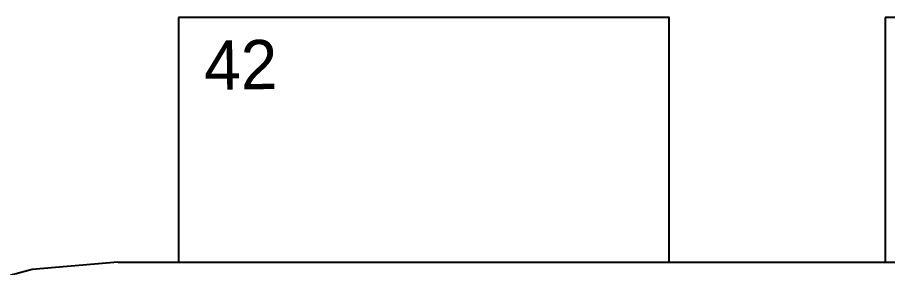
# Model space of a CAD drawing. Header units: metres. Extents: x 1 to 213, y 1 to 147.
# Drawn here: x 77.2 to 86.08, y 54.12 to 56.67 of the extents above; entities that cross this region are included whole.
import ezdxf

# ---------------------------------------------------------------- set-up
doc = ezdxf.new("R2010")
doc.units = ezdxf.units.M
doc.layers.add('00-BASE-ARQUITECTURA', color=8, linetype='Continuous')
doc.layers.add('00-BASE-TEXTO', color=8, linetype='Continuous')

msp = doc.modelspace()

# ---------------------------------------------------------------- linework, layer by layer
at = {"layer": '00-BASE-ARQUITECTURA'}
for points in [[(78.8423, 56.6737), (78.8423, 54.1761), (83.8482, 54.1761), (83.8482, 56.6737)], [(86.0495, 56.6737), (86.0495, 54.1761), (91.0448, 54.1761), (91.0448, 56.6737)]]:
    msp.add_lwpolyline(points, close=True, dxfattribs=at)
for points in [[(78.2231, 54.1761), (77.3493, 54.0994), (76.5178, 53.8765), (75.7444, 53.5185), (75.045, 53.0363), (74.4354, 52.4407), (73.9315, 51.7427), (73.5492, 50.9532)], [(78.2284, 54.1761), (93.7224, 54.1761)]]:
    msp.add_lwpolyline(points, dxfattribs=at)

# ---------------------------------------------------------------- texts
at = {"layer": '00-BASE-TEXTO'}
msp.add_text('42', height=0.50296, rotation=0.77466, dxfattribs=at).set_placement((79.1069, 55.9329))

doc.saveas('drawing.dxf')
